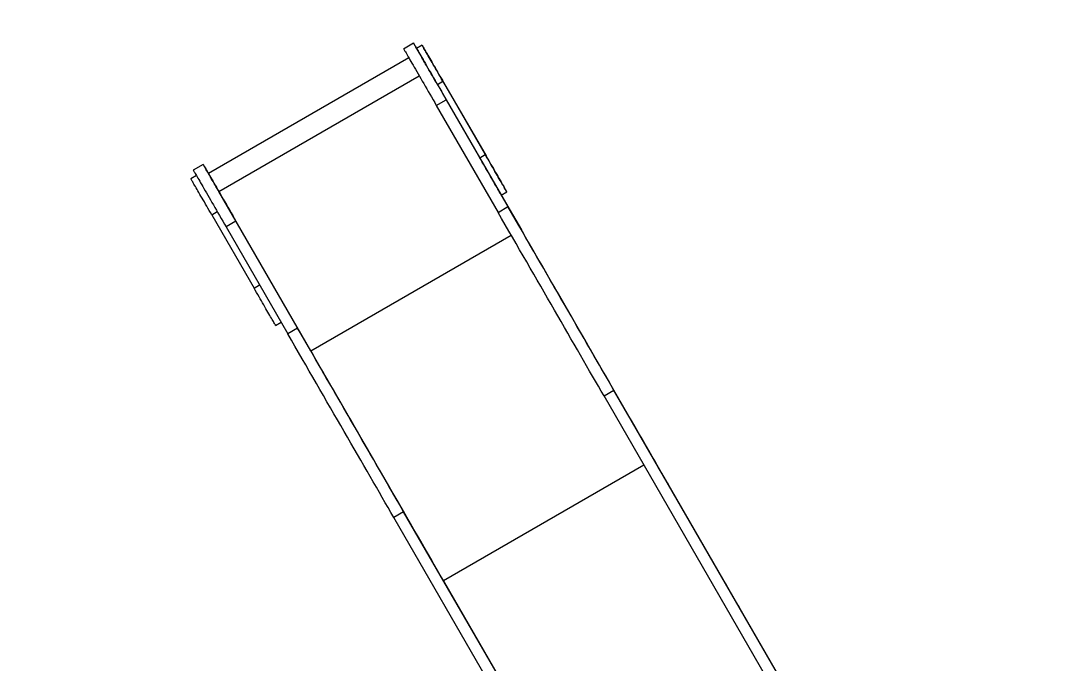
# Model space of a CAD drawing. Header units: millimetres. Extents: x -9110 to 8278, y -6387 to 5914.
# Drawn here: x -6580 to -4150, y 1776 to 3293 of the extents above; entities that cross this region are included whole.
import ezdxf

# ---------------------------------------------------------------- set-up
doc = ezdxf.new("R2010")
doc.units = ezdxf.units.MM
for name, color, linetype in [('DIKOM_ОБЪЕКТ', 7, 'Continuous'), ('DIKOM_РАЗМЕР_ЗОНА', 7, 'Continuous'), ('DIKOM_РАЗМЕР_ОБЪЕКТА', 7, 'Continuous')]:
    doc.layers.add(name, color=color, linetype=linetype)
doc.styles.add('style1', font='arial.ttf', dxfattribs={"width": 0.8})
doc.dimstyles.new('1-50', dxfattribs={"dimtxt": 300, "dimasz": 200, "dimexe": 100, "dimexo": 0, "dimgap": 100, "dimtad": 1, "dimtxsty": 'style1', "dimcen": 200, "dimclrd": 7, "dimclre": 7, "dimclrt": 7, "dimadec": 1, "dimazin": 2, "dimtfac": 1, "dimtmove": 0, "dimatfit": 2, "dimfxl": 0, "dimlwd": 25, "dimlwe": 18, "dimarcsym": 0})

# ---------------------------------------------------------------- blocks, each defined once
blk = doc.blocks.new('*D9')
at = {"layer": 'Defpoints', "color": 0, "transparency": 16777216}
for p in [(-2194.7, 3914.4), (-7206.9, -3406.5), (-367.7, -3406.5)]:
    blk.add_point(p, dxfattribs=at)
at = {"layer": 'DIKOM_РАЗМЕР_ОБЪЕКТА', "color": 7, "lineweight": 18, "transparency": 16777216}
for p, q in [((-2194.7, 3914.4), (-7306.9, 3914.4)), ((-367.7, -3406.5), (-7306.9, -3406.5))]:
    blk.add_line(p, q, dxfattribs=at)
at = {"layer": 'DIKOM_РАЗМЕР_ОБЪЕКТА', "color": 7, "lineweight": 25, "transparency": 16777216}
blk.add_line((-7206.9, 3714.4), (-7206.9, -3206.5), dxfattribs=at)
at = {"layer": 'DIKOM_РАЗМЕР_ОБЪЕКТА', "color": 7, "transparency": 16777216}
for points in [[(-7240.3, 3714.4), (-7173.6, 3714.4), (-7206.9, 3914.4)], [(-7240.3, -3206.5), (-7173.6, -3206.5), (-7206.9, -3406.5)]]:
    blk.add_solid(points, dxfattribs=at)
at = {"layer": 'DIKOM_РАЗМЕР_ОБЪЕКТА', "color": 7, "transparency": 16777216, "insert": (-7460.2, 292.3), "char_height": 300, "attachment_point": 5, "rotation": 90, "style": 'style1'}
blk.add_mtext('7300', dxfattribs=at)
blk = doc.blocks.new('*D10')
at = {"layer": 'Defpoints', "color": 0, "transparency": 16777216}
for p in [(-3851.3, 5914.4), (-8660.2, -5406.5), (-497.8, -5406.5)]:
    blk.add_point(p, dxfattribs=at)
at = {"layer": 'DIKOM_РАЗМЕР_ЗОНА', "color": 7, "lineweight": 18, "transparency": 16777216}
for p, q in [((-3851.3, 5914.4), (-8760.2, 5914.4)), ((-497.8, -5406.5), (-8760.2, -5406.5))]:
    blk.add_line(p, q, dxfattribs=at)
at = {"layer": 'DIKOM_РАЗМЕР_ЗОНА', "color": 7, "lineweight": 25, "transparency": 16777216}
blk.add_line((-8660.2, 5714.4), (-8660.2, -5206.5), dxfattribs=at)
at = {"layer": 'DIKOM_РАЗМЕР_ЗОНА', "color": 7, "transparency": 16777216}
for points in [[(-8693.5, 5714.4), (-8626.8, 5714.4), (-8660.2, 5914.4)], [(-8693.5, -5206.5), (-8626.8, -5206.5), (-8660.2, -5406.5)]]:
    blk.add_solid(points, dxfattribs=at)
at = {"layer": 'DIKOM_РАЗМЕР_ЗОНА', "color": 7, "transparency": 16777216, "insert": (-8913.4, 268.5), "char_height": 300, "attachment_point": 5, "rotation": 90, "style": 'style1'}
blk.add_mtext('11300', dxfattribs=at)

msp = doc.modelspace()

# ---------------------------------------------------------------- linework, layer by layer
at = {"layer": 'DIKOM_ОБЪЕКТ', "color": 7, "linetype": 'Continuous', "lineweight": 15}
for p, q in [((-5675.967, 3226.263), (-5652.585, 3239.763)), ((-5675.967, 3226.26), (-5652.584, 3239.76)), ((-5652.584, 3239.76), (-5652.585, 3239.763)), ((-5632.302, 3234.632), (-5645.292, 3227.132)), ((-5675.967, 3226.26), (-5675.967, 3226.263)), ((-5663.471, 3204.611), (-6136.317, 2931.613)), ((-6111.753, 2889.063), (-5638.907, 3162.061)), ((-5596.164, 3142.033), (-5583.174, 3149.532)), ((-5596.164, 3142.033), (-5496.18, 2968.854)), ((-5583.174, 3149.532), (-5483.189, 2976.354)), ((-5581.431, 3146.526), (-5481.445, 2973.347)), ((-5598.758, 3092.519), (-5575.375, 3106.019)), ((-5598.758, 3092.519), (-5453.065, 2840.17)), ((-5575.375, 3106.019), (-5429.682, 2853.67)), ((-5496.18, 2968.854), (-5483.189, 2976.354)), ((-6148.817, 2953.263), (-6172.2, 2939.763)), ((-6148.817, 2953.26), (-6172.2, 2939.76)), ((-6148.817, 2953.26), (-6148.817, 2953.263)), ((-6164.91, 2927.131), (-6177.898, 2919.632)), ((-6172.2, 2939.76), (-6172.2, 2939.763)), ((-5894.726, 2513.162), (-6111.753, 2889.063)), ((-5445.308, 2880.748), (-5432.317, 2888.248)), ((-5445.307, 2880.748), (-5397.971, 2798.76)), ((-5453.065, 2840.17), (-5429.682, 2853.67)), ((-6128.771, 2834.533), (-6115.781, 2842.031)), ((-6128.771, 2834.533), (-6028.785, 2661.353)), ((-6071.608, 2819.519), (-6094.99, 2806.019)), ((-6071.608, 2819.519), (-5925.914, 2567.17)), ((-6094.99, 2806.019), (-5949.297, 2553.67)), ((-5894.726, 2513.162), (-5421.881, 2786.159)), ((-6028.785, 2661.353), (-6015.797, 2668.852)), ((-5977.914, 2573.248), (-5964.928, 2580.745)), ((-5925.914, 2567.17), (-5949.297, 2553.67)), ((-5202.929, 2406.91), (-5179.546, 2420.41)), ((-4563.66, 1299.59), (-5202.929, 2406.91)), ((-4540.278, 1313.09), (-5179.546, 2420.41)), ((-5582.057, 1971.586), (-5109.215, 2244.581)), ((-4551.819, 1333.105), (-5066.541, 2224.689)), ((-5675.779, 2133.91), (-5699.161, 2120.41)), ((-5059.893, 1013.09), (-5699.161, 2120.41)), ((-5036.51, 1026.59), (-5675.779, 2133.91)), ((-5000.115, 963.565), (-5582.057, 1971.586))]:
    msp.add_line(p, q, dxfattribs=at)
at = {"layer": 'DIKOM_ОБЪЕКТ', "color": 7, "linetype": 'Continuous', "lineweight": 15, "flags": 128}
for points in [[(-5645.291, 3227.133), (-5645.384, 3227.295), (-5646.863, 3229.855), (-5648.182, 3232.139), (-5649.336, 3234.137), (-5650.32, 3235.842), (-5651.131, 3237.246), (-5651.765, 3238.344), (-5652.219, 3239.132), (-5652.493, 3239.605), (-5652.585, 3239.763)], [(-5652.584, 3239.76), (-5652.492, 3239.6), (-5652.216, 3239.121), (-5651.756, 3238.325), (-5651.114, 3237.212), (-5650.292, 3235.786), (-5649.29, 3234.05), (-5648.111, 3232.009), (-5646.759, 3229.666), (-5645.235, 3227.027), (-5643.545, 3224.098), (-5641.69, 3220.886), (-5639.677, 3217.399), (-5637.51, 3213.643), (-5635.192, 3209.629), (-5632.731, 3205.366), (-5630.13, 3200.862), (-5627.398, 3196.128), (-5624.539, 3191.176), (-5621.561, 3186.017), (-5618.469, 3180.663), (-5615.272, 3175.125), (-5611.977, 3169.417), (-5608.591, 3163.552), (-5605.122, 3157.543), (-5601.578, 3151.405), (-5597.967, 3145.151), (-5594.299, 3138.795), (-5590.579, 3132.353), (-5586.818, 3125.84), (-5583.025, 3119.269), (-5579.208, 3112.657), (-5575.375, 3106.019)], [(-5583.174, 3149.532), (-5586.134, 3154.66), (-5589.081, 3159.763), (-5592.004, 3164.826), (-5594.892, 3169.829), (-5597.737, 3174.756), (-5600.527, 3179.589), (-5603.253, 3184.311), (-5605.906, 3188.906), (-5608.475, 3193.357), (-5610.954, 3197.649), (-5613.331, 3201.767), (-5615.599, 3205.696), (-5617.75, 3209.422), (-5619.777, 3212.933), (-5621.672, 3216.215), (-5623.429, 3219.259), (-5625.041, 3222.052), (-5626.503, 3224.585), (-5627.81, 3226.849), (-5628.957, 3228.836), (-5629.941, 3230.539), (-5630.757, 3231.953), (-5631.402, 3233.072), (-5631.876, 3233.892), (-5632.175, 3234.41), (-5632.299, 3234.625), (-5632.247, 3234.536), (-5632.02, 3234.143), (-5631.618, 3233.448), (-5631.043, 3232.453), (-5630.297, 3231.161), (-5629.382, 3229.577), (-5628.302, 3227.706), (-5627.061, 3225.556), (-5625.662, 3223.133), (-5624.11, 3220.447), (-5622.412, 3217.506), (-5620.573, 3214.321), (-5618.6, 3210.904), (-5616.499, 3207.265), (-5614.278, 3203.418), (-5611.945, 3199.377), (-5609.507, 3195.156), (-5606.974, 3190.769), (-5604.355, 3186.232), (-5601.658, 3181.56), (-5598.892, 3176.771), (-5596.069, 3171.881), (-5593.198, 3166.907), (-5590.287, 3161.867), (-5587.349, 3156.778), (-5584.394, 3151.659), (-5581.431, 3146.526)], [(-5675.967, 3226.26), (-5675.875, 3226.1), (-5675.599, 3225.621), (-5675.139, 3224.825), (-5674.497, 3223.712), (-5673.674, 3222.286), (-5672.672, 3220.55), (-5671.494, 3218.509), (-5670.141, 3216.166), (-5668.618, 3213.527), (-5666.928, 3210.598), (-5665.073, 3207.386), (-5663.06, 3203.899), (-5660.892, 3200.143), (-5658.575, 3196.129), (-5656.113, 3191.866), (-5653.513, 3187.362), (-5650.781, 3182.628), (-5647.922, 3177.676), (-5644.943, 3172.517), (-5641.852, 3167.163), (-5638.655, 3161.625), (-5635.36, 3155.917), (-5631.974, 3150.052), (-5628.505, 3144.043), (-5624.961, 3137.905), (-5621.35, 3131.651), (-5617.681, 3125.295), (-5613.962, 3118.853), (-5610.201, 3112.34), (-5606.408, 3105.769), (-5602.59, 3099.157), (-5598.758, 3092.519)], [(-5596.164, 3142.033), (-5599.125, 3147.159), (-5602.071, 3152.263), (-5604.994, 3157.326), (-5607.883, 3162.329), (-5610.727, 3167.256), (-5613.517, 3172.089), (-5616.244, 3176.811), (-5618.896, 3181.406), (-5621.466, 3185.857), (-5623.944, 3190.149), (-5626.321, 3194.267), (-5628.589, 3198.196), (-5630.74, 3201.922), (-5632.767, 3205.433), (-5634.662, 3208.715), (-5636.419, 3211.759), (-5638.031, 3214.552), (-5639.494, 3217.085), (-5640.801, 3219.349), (-5641.948, 3221.336), (-5642.931, 3223.039), (-5643.747, 3224.453), (-5644.393, 3225.572), (-5644.866, 3226.392), (-5645.165, 3226.91), (-5645.289, 3227.126), (-5645.292, 3227.132)], [(-5580.302, 3144.566), (-5580.402, 3144.738), (-5580.67, 3145.202), (-5581.083, 3145.917), (-5581.604, 3146.82), (-5582.188, 3147.831), (-5582.781, 3148.859), (-5583.332, 3149.813), (-5583.792, 3150.609), (-5584.119, 3151.176), (-5584.285, 3151.463), (-5584.274, 3151.446), (-5584.089, 3151.124), (-5583.744, 3150.528), (-5583.272, 3149.709), (-5582.713, 3148.742), (-5582.118, 3147.711), (-5581.539, 3146.708), (-5581.028, 3145.823), (-5580.63, 3145.134), (-5580.381, 3144.702), (-5580.302, 3144.566)], [(-5445.308, 2880.748), (-5445.363, 2880.844), (-5445.59, 2881.236), (-5445.992, 2881.932), (-5446.567, 2882.927), (-5447.313, 2884.219), (-5448.228, 2885.803), (-5449.308, 2887.674), (-5450.55, 2889.824), (-5451.949, 2892.247), (-5453.5, 2894.933), (-5455.198, 2897.874), (-5457.037, 2901.059), (-5459.01, 2904.477), (-5461.111, 2908.115), (-5463.332, 2911.961), (-5465.666, 2916.003), (-5468.103, 2920.224), (-5470.636, 2924.611), (-5473.255, 2929.148), (-5475.953, 2933.82), (-5478.718, 2938.609), (-5481.541, 2943.499), (-5484.413, 2948.473), (-5487.323, 2953.513), (-5490.261, 2958.602), (-5493.217, 2963.721), (-5496.18, 2968.854)], [(-5480.318, 2971.387), (-5480.417, 2971.558), (-5480.685, 2972.023), (-5481.098, 2972.738), (-5481.62, 2973.641), (-5482.203, 2974.652), (-5482.796, 2975.68), (-5483.348, 2976.634), (-5483.807, 2977.43), (-5484.134, 2977.997), (-5484.3, 2978.284), (-5484.29, 2978.266), (-5484.104, 2977.945), (-5483.76, 2977.348), (-5483.287, 2976.53), (-5482.729, 2975.563), (-5482.133, 2974.532), (-5481.554, 2973.529), (-5481.044, 2972.644), (-5480.645, 2971.955), (-5480.396, 2971.523), (-5480.318, 2971.387)], [(-5481.445, 2973.347), (-5478.486, 2968.22), (-5475.539, 2963.117), (-5472.616, 2958.054), (-5469.728, 2953.051), (-5466.883, 2948.124), (-5464.093, 2943.291), (-5461.366, 2938.569), (-5458.714, 2933.974), (-5456.144, 2929.523), (-5453.666, 2925.231), (-5451.289, 2921.113), (-5449.021, 2917.184), (-5446.87, 2913.458), (-5444.843, 2909.947), (-5442.948, 2906.665), (-5441.191, 2903.621), (-5439.579, 2900.829), (-5438.116, 2898.295), (-5436.81, 2896.031), (-5435.662, 2894.044), (-5434.679, 2892.341), (-5433.863, 2890.927), (-5433.218, 2889.808), (-5432.744, 2888.988), (-5432.445, 2888.47), (-5432.321, 2888.255), (-5432.373, 2888.343), (-5432.6, 2888.737), (-5433.002, 2889.432), (-5433.577, 2890.427), (-5434.323, 2891.719), (-5435.238, 2893.303), (-5436.318, 2895.174), (-5437.559, 2897.324), (-5438.958, 2899.747), (-5440.51, 2902.433), (-5442.208, 2905.374), (-5444.047, 2908.559), (-5446.02, 2911.976), (-5448.121, 2915.615), (-5450.342, 2919.462), (-5452.675, 2923.503), (-5455.113, 2927.724), (-5457.646, 2932.111), (-5460.265, 2936.649), (-5462.962, 2941.32), (-5465.728, 2946.109), (-5468.551, 2950.999), (-5471.422, 2955.973), (-5474.333, 2961.013), (-5477.27, 2966.102), (-5480.226, 2971.221), (-5483.189, 2976.354)], [(-6136.316, 2931.614), (-6138.207, 2934.889), (-6139.986, 2937.969), (-6141.617, 2940.795), (-6143.096, 2943.355), (-6144.414, 2945.639), (-6145.568, 2947.637), (-6146.553, 2949.342), (-6147.363, 2950.746), (-6147.998, 2951.844), (-6148.452, 2952.631), (-6148.726, 2953.105), (-6148.817, 2953.263)], [(-6148.817, 2953.26), (-6148.725, 2953.1), (-6148.449, 2952.621), (-6147.989, 2951.825), (-6147.347, 2950.712), (-6146.524, 2949.286), (-6145.522, 2947.55), (-6144.344, 2945.509), (-6142.991, 2943.166), (-6141.468, 2940.527), (-6139.777, 2937.598), (-6137.923, 2934.386), (-6135.91, 2930.899), (-6133.742, 2927.143), (-6131.425, 2923.129), (-6128.963, 2918.866), (-6126.363, 2914.362), (-6123.63, 2909.628), (-6120.772, 2904.676), (-6117.794, 2899.517), (-6114.702, 2894.163), (-6111.505, 2888.625), (-6108.209, 2882.917), (-6104.824, 2877.052), (-6101.354, 2871.043), (-6097.81, 2864.905), (-6094.2, 2858.651), (-6090.531, 2852.295), (-6086.812, 2845.853), (-6083.051, 2839.34), (-6079.258, 2832.769), (-6075.44, 2826.157), (-6071.608, 2819.519)], [(-6128.771, 2834.533), (-6131.73, 2839.66), (-6134.677, 2844.763), (-6137.6, 2849.826), (-6140.488, 2854.829), (-6143.333, 2859.756), (-6146.123, 2864.589), (-6148.849, 2869.311), (-6151.502, 2873.906), (-6154.072, 2878.357), (-6156.549, 2882.649), (-6158.927, 2886.767), (-6161.195, 2890.696), (-6163.346, 2894.422), (-6165.373, 2897.933), (-6167.268, 2901.215), (-6169.025, 2904.259), (-6170.637, 2907.052), (-6172.099, 2909.585), (-6173.406, 2911.849), (-6174.554, 2913.836), (-6175.537, 2915.539), (-6176.352, 2916.953), (-6176.998, 2918.072), (-6177.472, 2918.892), (-6177.77, 2919.41), (-6177.894, 2919.625), (-6177.898, 2919.632)], [(-6172.2, 2939.76), (-6172.107, 2939.6), (-6171.831, 2939.121), (-6171.371, 2938.325), (-6170.729, 2937.212), (-6169.906, 2935.786), (-6168.905, 2934.05), (-6167.726, 2932.009), (-6166.374, 2929.666), (-6164.851, 2927.027), (-6163.16, 2924.098), (-6161.306, 2920.886), (-6159.293, 2917.399), (-6157.125, 2913.644), (-6154.808, 2909.629), (-6152.346, 2905.365), (-6149.746, 2900.862), (-6147.013, 2896.128), (-6144.154, 2891.176), (-6141.176, 2886.017), (-6138.085, 2880.662), (-6134.887, 2875.125), (-6131.592, 2869.417), (-6128.206, 2863.552), (-6124.737, 2857.543), (-6121.194, 2851.405), (-6117.583, 2845.151), (-6113.913, 2838.795), (-6110.195, 2832.353), (-6106.434, 2825.84), (-6102.641, 2819.269), (-6098.823, 2812.657), (-6094.99, 2806.019)], [(-6111.753, 2889.063), (-6113.86, 2892.712), (-6115.948, 2896.33), (-6118.004, 2899.89), (-6120.011, 2903.367), (-6121.957, 2906.738), (-6123.827, 2909.977), (-6125.608, 2913.062), (-6127.287, 2915.97), (-6128.853, 2918.681), (-6130.293, 2921.176), (-6131.598, 2923.437), (-6132.759, 2925.447), (-6133.766, 2927.193), (-6134.614, 2928.662), (-6135.296, 2929.844), (-6135.807, 2930.729), (-6136.143, 2931.312), (-6136.304, 2931.589), (-6136.317, 2931.613)], [(-5179.546, 2420.41), (-5186.122, 2431.8), (-5192.811, 2443.386), (-5199.61, 2455.164), (-5206.516, 2467.127), (-5213.527, 2479.27), (-5220.639, 2491.589), (-5227.848, 2504.076), (-5235.152, 2516.728), (-5242.547, 2529.537), (-5250.03, 2542.498), (-5257.597, 2555.606), (-5265.246, 2568.853), (-5272.971, 2582.235), (-5280.771, 2595.746), (-5288.642, 2609.378), (-5296.58, 2623.127), (-5304.58, 2636.985), (-5312.641, 2650.946), (-5320.757, 2665.005), (-5328.926, 2679.155), (-5337.144, 2693.389), (-5345.407, 2707.701), (-5353.711, 2722.084), (-5362.053, 2736.533), (-5370.428, 2751.04), (-5378.834, 2765.598), (-5387.265, 2780.203), (-5395.719, 2794.845), (-5404.192, 2809.52), (-5412.679, 2824.22), (-5421.177, 2838.939), (-5429.682, 2853.67)], [(-5202.929, 2406.91), (-5209.504, 2418.3), (-5216.193, 2429.886), (-5222.993, 2441.664), (-5229.899, 2453.627), (-5236.91, 2465.77), (-5244.022, 2478.089), (-5251.231, 2490.576), (-5258.535, 2503.228), (-5265.93, 2516.037), (-5273.413, 2528.998), (-5280.98, 2542.106), (-5288.628, 2555.353), (-5296.354, 2568.735), (-5304.154, 2582.246), (-5312.025, 2595.878), (-5319.962, 2609.626), (-5327.963, 2623.485), (-5336.024, 2637.446), (-5344.14, 2651.505), (-5352.309, 2665.655), (-5360.527, 2679.889), (-5368.79, 2694.201), (-5377.094, 2708.584), (-5385.436, 2723.033), (-5393.811, 2737.54), (-5402.217, 2752.098), (-5410.648, 2766.702), (-5419.102, 2781.345), (-5427.574, 2796.02), (-5436.062, 2810.72), (-5444.559, 2825.439), (-5453.065, 2840.17)], [(-5066.541, 2224.689), (-5074.067, 2237.727), (-5081.707, 2250.959), (-5089.456, 2264.382), (-5097.313, 2277.991), (-5105.275, 2291.782), (-5113.339, 2305.75), (-5121.502, 2319.89), (-5129.762, 2334.198), (-5138.116, 2348.668), (-5146.561, 2363.296), (-5155.095, 2378.077), (-5163.713, 2393.006), (-5172.414, 2408.077), (-5181.195, 2423.286), (-5190.052, 2438.627), (-5198.982, 2454.096), (-5207.983, 2469.686), (-5217.052, 2485.394), (-5226.184, 2501.212), (-5235.378, 2517.137), (-5244.631, 2533.163), (-5253.937, 2549.284), (-5263.297, 2565.494), (-5272.704, 2581.79), (-5282.158, 2598.164), (-5291.653, 2614.611), (-5301.188, 2631.125), (-5310.758, 2647.702), (-5320.362, 2664.336), (-5329.994, 2681.02), (-5339.653, 2697.75), (-5349.334, 2714.519), (-5359.036, 2731.322), (-5368.753, 2748.153), (-5378.484, 2765.007), (-5388.224, 2781.878), (-5397.971, 2798.76)], [(-5977.914, 2573.248), (-5977.969, 2573.344), (-5978.196, 2573.737), (-5978.598, 2574.432), (-5979.173, 2575.427), (-5979.919, 2576.719), (-5980.834, 2578.303), (-5981.914, 2580.174), (-5983.155, 2582.324), (-5984.554, 2584.747), (-5986.106, 2587.433), (-5987.804, 2590.374), (-5989.642, 2593.559), (-5991.616, 2596.976), (-5993.717, 2600.615), (-5995.938, 2604.462), (-5998.271, 2608.503), (-6000.708, 2612.724), (-6003.241, 2617.111), (-6005.861, 2621.648), (-6008.558, 2626.32), (-6011.323, 2631.109), (-6014.147, 2635.999), (-6017.019, 2640.973), (-6019.928, 2646.013), (-6022.866, 2651.102), (-6025.822, 2656.221), (-6028.785, 2661.353)], [(-5289.659, 2611.154), (-5289.57, 2611), (-5289.311, 2610.551), (-5288.905, 2609.849), (-5288.389, 2608.955), (-5287.808, 2607.948), (-5287.214, 2606.918), (-5286.658, 2605.957), (-5286.193, 2605.15), (-5285.856, 2604.568), (-5285.681, 2604.264), (-5285.681, 2604.264), (-5285.856, 2604.569), (-5286.193, 2605.15), (-5286.658, 2605.958), (-5287.214, 2606.919), (-5287.808, 2607.949), (-5288.389, 2608.955), (-5288.906, 2609.85), (-5289.311, 2610.552), (-5289.57, 2611), (-5289.659, 2611.154)], [(-5699.161, 2120.41), (-5705.737, 2131.8), (-5712.426, 2143.386), (-5719.225, 2155.164), (-5726.132, 2167.127), (-5733.143, 2179.27), (-5740.254, 2191.589), (-5747.463, 2204.076), (-5754.768, 2216.728), (-5762.162, 2229.537), (-5769.645, 2242.498), (-5777.213, 2255.605), (-5784.861, 2268.853), (-5792.587, 2282.235), (-5800.387, 2295.746), (-5808.257, 2309.378), (-5816.195, 2323.126), (-5824.196, 2336.985), (-5832.256, 2350.946), (-5840.373, 2365.005), (-5848.541, 2379.155), (-5856.76, 2393.389), (-5865.022, 2407.701), (-5873.326, 2422.084), (-5881.668, 2436.533), (-5890.043, 2451.04), (-5898.449, 2465.598), (-5906.881, 2480.202), (-5915.334, 2494.845), (-5923.807, 2509.52), (-5932.294, 2524.22), (-5940.792, 2538.939), (-5949.297, 2553.67)], [(-5675.779, 2133.91), (-5682.354, 2145.3), (-5689.043, 2156.886), (-5695.842, 2168.664), (-5702.749, 2180.627), (-5709.76, 2192.77), (-5716.871, 2205.089), (-5724.081, 2217.576), (-5731.385, 2230.228), (-5738.78, 2243.037), (-5746.263, 2255.998), (-5753.83, 2269.106), (-5761.478, 2282.353), (-5769.204, 2295.735), (-5777.004, 2309.246), (-5784.875, 2322.878), (-5792.812, 2336.626), (-5800.813, 2350.485), (-5808.873, 2364.446), (-5816.99, 2378.505), (-5825.159, 2392.655), (-5833.377, 2406.889), (-5841.64, 2421.201), (-5849.944, 2435.584), (-5858.286, 2450.033), (-5866.661, 2464.54), (-5875.066, 2479.098), (-5883.498, 2493.702), (-5891.952, 2508.345), (-5900.424, 2523.02), (-5908.911, 2537.72), (-5917.409, 2552.439), (-5925.914, 2567.17)], [(-5251.022, 2544.231), (-5250.932, 2544.077), (-5250.674, 2543.628), (-5250.268, 2542.926), (-5249.752, 2542.032), (-5249.171, 2541.025), (-5248.576, 2539.995), (-5248.021, 2539.034), (-5247.555, 2538.227), (-5247.219, 2537.645), (-5247.044, 2537.341), (-5247.044, 2537.341), (-5247.219, 2537.645), (-5247.555, 2538.227), (-5248.021, 2539.035), (-5248.576, 2539.996), (-5249.171, 2541.026), (-5249.752, 2542.032), (-5250.268, 2542.926), (-5250.674, 2543.629), (-5250.932, 2544.077), (-5251.022, 2544.231)], [(-5582.057, 1971.586), (-5589.356, 1984.229), (-5596.768, 1997.067), (-5604.289, 2010.095), (-5611.917, 2023.308), (-5619.649, 2036.701), (-5627.483, 2050.27), (-5635.415, 2064.011), (-5643.443, 2077.917), (-5651.564, 2091.983), (-5659.775, 2106.206), (-5668.074, 2120.58), (-5676.457, 2135.099), (-5684.92, 2149.759), (-5693.462, 2164.554), (-5702.079, 2179.48), (-5710.767, 2194.53), (-5719.525, 2209.699), (-5728.348, 2224.982), (-5737.234, 2240.374), (-5746.18, 2255.868), (-5755.181, 2271.459), (-5764.236, 2287.143), (-5773.34, 2302.913), (-5782.491, 2318.763), (-5791.685, 2334.688), (-5800.92, 2350.682), (-5810.19, 2366.74), (-5819.494, 2382.855), (-5828.829, 2399.022), (-5838.189, 2415.236), (-5847.573, 2431.49), (-5856.978, 2447.778), (-5866.398, 2464.096), (-5875.832, 2480.436), (-5885.276, 2496.793), (-5894.726, 2513.162)], [(-5085.962, 2258.326), (-5085.873, 2258.172), (-5085.614, 2257.724), (-5085.209, 2257.021), (-5084.693, 2256.127), (-5084.111, 2255.12), (-5083.517, 2254.091), (-5082.962, 2253.13), (-5082.496, 2252.322), (-5082.16, 2251.741), (-5081.984, 2251.436), (-5081.984, 2251.437), (-5082.16, 2251.741), (-5082.496, 2252.323), (-5082.962, 2253.13), (-5083.517, 2254.091), (-5084.111, 2255.121), (-5084.693, 2256.128), (-5085.209, 2257.022), (-5085.614, 2257.724), (-5085.873, 2258.172), (-5085.962, 2258.326)], [(-5055.32, 2205.248), (-5055.231, 2205.094), (-5054.972, 2204.646), (-5054.567, 2203.944), (-5054.05, 2203.05), (-5053.469, 2202.043), (-5052.875, 2201.013), (-5052.32, 2200.052), (-5051.854, 2199.245), (-5051.518, 2198.663), (-5051.342, 2198.359), (-5051.342, 2198.359), (-5051.518, 2198.664), (-5051.854, 2199.245), (-5052.32, 2200.053), (-5052.875, 2201.014), (-5053.469, 2202.044), (-5054.051, 2203.05), (-5054.567, 2203.945), (-5054.972, 2204.647), (-5055.231, 2205.095), (-5055.32, 2205.248)], [(-4917.43, 1966.4), (-4917.341, 1966.246), (-4917.082, 1965.798), (-4916.677, 1965.096), (-4916.16, 1964.201), (-4915.58, 1963.195), (-4914.985, 1962.165), (-4914.43, 1961.204), (-4913.964, 1960.396), (-4913.628, 1959.815), (-4913.452, 1959.511), (-4913.452, 1959.511), (-4913.628, 1959.815), (-4913.964, 1960.397), (-4914.43, 1961.204), (-4914.985, 1962.165), (-4915.58, 1963.195), (-4916.161, 1964.202), (-4916.677, 1965.096), (-4917.082, 1965.799), (-4917.341, 1966.247), (-4917.43, 1966.4)], [(-4886.788, 1913.323), (-4886.699, 1913.169), (-4886.44, 1912.721), (-4886.035, 1912.018), (-4885.518, 1911.124), (-4884.937, 1910.117), (-4884.342, 1909.088), (-4883.788, 1908.126), (-4883.321, 1907.319), (-4882.986, 1906.737), (-4882.81, 1906.433), (-4882.81, 1906.433), (-4882.986, 1906.738), (-4883.321, 1907.32), (-4883.788, 1908.127), (-4884.343, 1909.088), (-4884.937, 1910.118), (-4885.518, 1911.125), (-4886.035, 1912.019), (-4886.44, 1912.721), (-4886.699, 1913.169), (-4886.788, 1913.323)]]:
    msp.add_lwpolyline(points, dxfattribs=at)

# ---------------------------------------------------------------- dimensions: what is measured, and where the dimension line sits
at = {"layer": 'DIKOM_РАЗМЕР_ЗОНА'}
dim = msp.add_linear_dim(base=(-8660.16, -5406.454), p1=(-3851.314, 5914.391), p2=(-497.849, -5406.454), angle=90, text='11300', dimstyle='1-50', dxfattribs=at)
dim.commit()
dim.dimension.update_dxf_attribs({"geometry": '*D10', "text_midpoint": (-8660.16, 268.455), "dimtype": 160})
at = {"layer": 'DIKOM_РАЗМЕР_ОБЪЕКТА'}
dim = msp.add_linear_dim(base=(-7206.946, -3406.454), p1=(-2194.748, 3914.391), p2=(-367.748, -3406.454), angle=90, text='7300', dimstyle='1-50', dxfattribs=at)
dim.commit()
dim.dimension.update_dxf_attribs({"geometry": '*D9', "text_midpoint": (-7206.946, 292.262), "dimtype": 160})

doc.saveas('drawing.dxf')
